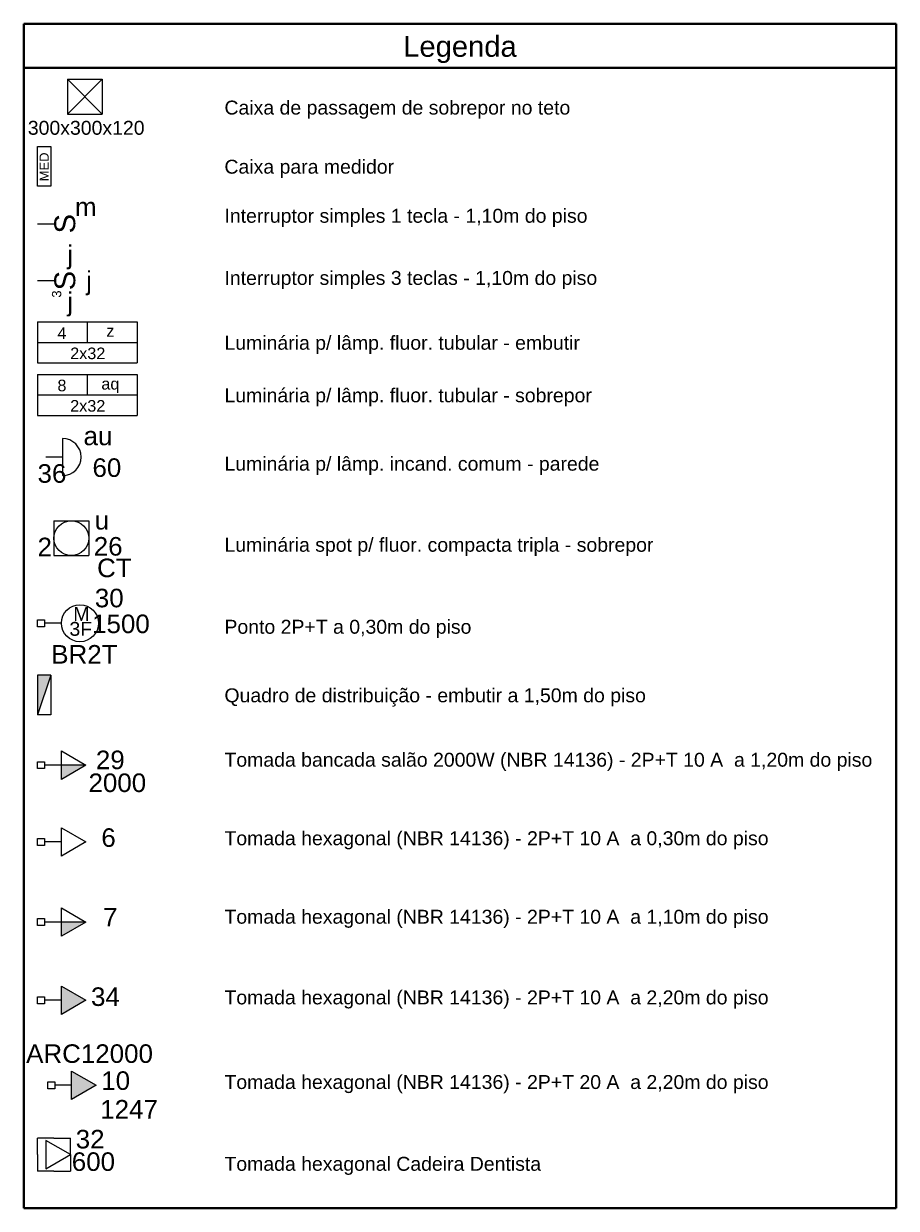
# Model space of a CAD drawing. Header units: millimetres. Extents: x -130 to 1399, y -90 to 1288.
# Drawn here: x 1385.56 to 1398.84, y 1264.49 to 1282.53 of the extents above; entities that cross this region are included whole.
import ezdxf

# ---------------------------------------------------------------- set-up
doc = ezdxf.new("R2010")
doc.units = ezdxf.units.MM
doc.header["$LTSCALE"] = 0.01
for name, color, linetype, lineweight in [('DI-Linhas do quadro', 1, 'Continuous', 30), ('DI-Textos do quadro', 7, 'Continuous', 20), ('DI-Título do quadro', 1, 'Continuous', 30), ('P-SIMBOL', 5, 'Continuous', 5)]:
    doc.layers.add(name, color=color, linetype=linetype, lineweight=lineweight)
doc.styles.add('ARIAL', font='arial.ttf')

msp = doc.modelspace()

# ---------------------------------------------------------------- hatches: boundary and pattern name
at = {"layer": 'P-SIMBOL', "linetype": 'Continuous'}
for points in [[(1385.975, 1272.608), (1385.775, 1272.608), (1385.775, 1272.007)], [(1386.137, 1271.239), (1386.512, 1271.239), (1386.137, 1271.023)], [(1386.137, 1268.85), (1386.512, 1268.85), (1386.137, 1268.634)], [(1386.137, 1267.443), (1386.512, 1267.66), (1386.137, 1267.876)], [(1386.292, 1266.149), (1386.667, 1266.366), (1386.292, 1266.582)]]:
    msp.add_hatch(color=256, dxfattribs=at).paths.add_polyline_path(points)

# ---------------------------------------------------------------- linework, layer by layer
at = {"layer": 'DI-Linhas do quadro', "linetype": 'Continuous'}
for p, q in [((1385.564, 1282.526), (1398.843, 1282.526)), ((1385.564, 1282.526), (1385.564, 1264.494)), ((1398.843, 1282.526), (1398.843, 1264.494)), ((1385.564, 1281.855), (1398.843, 1281.855)), ((1385.564, 1264.494), (1398.843, 1264.494))]:
    msp.add_line(p, q, dxfattribs=at)
at = {"layer": 'P-SIMBOL'}
for p, q in [((1386.229, 1281.679), (1386.759, 1281.679)), ((1386.229, 1281.679), (1386.229, 1281.149)), ((1386.229, 1281.679), (1386.759, 1281.149)), ((1386.759, 1281.679), (1386.229, 1281.149)), ((1386.759, 1281.679), (1386.759, 1281.149)), ((1386.229, 1281.149), (1386.759, 1281.149)), ((1386.032, 1279.476), (1385.775, 1279.476)), ((1386.032, 1278.61), (1385.775, 1278.61)), ((1385.775, 1277.986), (1385.775, 1277.363)), ((1385.775, 1277.986), (1387.292, 1277.986)), ((1386.534, 1277.675), (1386.534, 1277.986)), ((1387.292, 1277.986), (1387.292, 1277.363)), ((1385.775, 1277.675), (1387.292, 1277.675)), ((1385.775, 1277.363), (1387.292, 1277.363)), ((1385.775, 1277.187), (1385.775, 1276.564)), ((1385.775, 1277.187), (1387.292, 1277.187)), ((1386.534, 1276.876), (1386.534, 1277.187)), ((1387.292, 1277.187), (1387.292, 1276.564)), ((1385.775, 1276.876), (1387.292, 1276.876)), ((1385.775, 1276.564), (1387.292, 1276.564)), ((1386.156, 1276.212), (1386.156, 1275.647)), ((1386.156, 1275.929), (1385.899, 1275.929)), ((1386.024, 1274.959), (1386.554, 1274.959)), ((1386.024, 1274.959), (1386.024, 1274.429)), ((1386.554, 1274.959), (1386.554, 1274.429)), ((1386.024, 1274.429), (1386.554, 1274.429)), ((1385.775, 1273.347), (1385.775, 1273.453)), ((1385.775, 1273.453), (1385.881, 1273.453)), ((1385.881, 1273.453), (1385.881, 1273.347)), ((1385.881, 1273.347), (1385.775, 1273.347)), ((1386.138, 1273.4), (1385.881, 1273.4)), ((1385.975, 1272.608), (1385.775, 1272.608)), ((1385.775, 1272.608), (1385.775, 1272.007)), ((1385.975, 1272.608), (1385.775, 1272.007)), ((1385.975, 1272.608), (1385.975, 1272.007)), ((1385.975, 1272.007), (1385.775, 1272.007)), ((1386.137, 1271.456), (1386.512, 1271.239)), ((1386.137, 1271.023), (1386.137, 1271.456)), ((1385.775, 1271.186), (1385.775, 1271.292)), ((1385.775, 1271.292), (1385.881, 1271.292)), ((1385.881, 1271.292), (1385.881, 1271.186)), ((1385.881, 1271.186), (1385.775, 1271.186)), ((1386.137, 1271.239), (1385.881, 1271.239)), ((1386.512, 1271.239), (1386.137, 1271.239)), ((1386.512, 1271.239), (1386.137, 1271.023)), ((1386.137, 1270.286), (1386.512, 1270.07)), ((1386.137, 1269.853), (1386.137, 1270.286)), ((1385.775, 1270.016), (1385.775, 1270.123)), ((1385.775, 1270.123), (1385.881, 1270.123)), ((1385.881, 1270.016), (1385.775, 1270.016)), ((1385.881, 1270.123), (1385.881, 1270.016)), ((1386.137, 1270.07), (1385.881, 1270.07)), ((1386.512, 1270.07), (1386.137, 1269.853)), ((1386.137, 1269.067), (1386.512, 1268.85)), ((1386.137, 1268.634), (1386.137, 1269.067)), ((1385.775, 1268.797), (1385.775, 1268.903)), ((1385.775, 1268.903), (1385.881, 1268.903)), ((1385.881, 1268.797), (1385.775, 1268.797)), ((1385.881, 1268.903), (1385.881, 1268.797)), ((1386.137, 1268.85), (1385.881, 1268.85)), ((1386.512, 1268.85), (1386.137, 1268.85)), ((1386.512, 1268.85), (1386.137, 1268.634)), ((1386.137, 1267.443), (1386.137, 1267.876)), ((1386.137, 1267.876), (1386.512, 1267.66)), ((1385.775, 1267.607), (1385.775, 1267.713)), ((1385.775, 1267.713), (1385.881, 1267.713)), ((1385.881, 1267.713), (1385.881, 1267.607)), ((1385.881, 1267.607), (1385.775, 1267.607)), ((1386.137, 1267.66), (1385.881, 1267.66)), ((1386.512, 1267.66), (1386.137, 1267.443)), ((1386.292, 1266.582), (1386.667, 1266.366)), ((1386.292, 1266.149), (1386.292, 1266.582)), ((1385.93, 1266.313), (1385.93, 1266.419)), ((1385.93, 1266.419), (1386.036, 1266.419)), ((1386.036, 1266.419), (1386.036, 1266.313)), ((1386.036, 1266.313), (1385.93, 1266.313)), ((1386.292, 1266.366), (1386.036, 1266.366)), ((1386.667, 1266.366), (1386.292, 1266.149)), ((1385.775, 1265.311), (1385.775, 1265.561)), ((1386.025, 1265.561), (1385.775, 1265.561)), ((1385.9, 1265.528), (1385.9, 1265.095)), ((1386.275, 1265.311), (1385.9, 1265.528)), ((1386.025, 1265.561), (1386.275, 1265.561)), ((1386.275, 1265.311), (1386.275, 1265.561)), ((1385.775, 1265.311), (1385.775, 1265.061)), ((1385.9, 1265.095), (1386.275, 1265.311)), ((1386.275, 1265.311), (1386.275, 1265.061)), ((1386.025, 1265.061), (1385.775, 1265.061)), ((1386.025, 1265.061), (1386.275, 1265.061))]:
    msp.add_line(p, q, dxfattribs=at)
msp.add_lwpolyline([(1385.775, 1280.656), (1385.975, 1280.656), (1385.975, 1280.054), (1385.775, 1280.054), (1385.775, 1280.656)], dxfattribs=at)
for centre, radius in [((1386.289, 1274.694), 0.265), ((1386.42, 1273.4), 0.282)]:
    msp.add_circle(centre, radius, dxfattribs=at)
msp.add_arc((1386.156, 1275.929), 0.282, 270, 90, dxfattribs=at)

# ---------------------------------------------------------------- texts
at = {"layer": 'DI-Textos do quadro', "char_height": 0.2118, "attachment_point": 7, "line_spacing_factor": 0.798, "style": 'ARIAL'}
for s, insert, width in [('Caixa de passagem de sobrepor no teto', (1388.619, 1281.079), 9.40392), ('Caixa para medidor', (1388.619, 1280.179), 4.57488), ('Interruptor simples 1 tecla - 1,10m do piso', (1388.619, 1279.432), 10.92888), ('Interruptor simples 3 teclas - 1,10m do piso', (1388.619, 1278.486), 11.18304), ('Luminária p/ lâmp. fluor. tubular - embutir', (1388.619, 1277.499), 10.92888), ('Luminária p/ lâmp. fluor. tubular - sobrepor', (1388.619, 1276.699), 11.18304), ('Luminária p/ lâmp. incand. comum - parede', (1388.619, 1275.658), 10.42056), ('Luminária spot p/ fluor. compacta tripla - sobrepor', (1388.619, 1274.424), 12.96216), ('Ponto 2P+T a 0,30m do piso', (1388.619, 1273.176), 6.60816), ('Quadro de distribuição - embutir a 1,50m do piso', (1388.619, 1272.131), 12.19968), ('Tomada bancada salão 2000W (NBR 14136) - 2P+T 10 A  a 1,20m do piso', (1388.619, 1271.152), 17.02872), ('Tomada hexagonal (NBR 14136) - 2P+T 10 A  a 0,30m do piso', (1388.619, 1269.957), 14.48712), ('Tomada hexagonal (NBR 14136) - 2P+T 10 A  a 1,10m do piso', (1388.619, 1268.762), 14.48712), ('Tomada hexagonal (NBR 14136) - 2P+T 10 A  a 2,20m do piso', (1388.619, 1267.534), 14.48712), ('Tomada hexagonal (NBR 14136) - 2P+T 20 A  a 2,20m do piso', (1388.619, 1266.246), 14.48712), ('Tomada hexagonal Cadeira Dentista', (1388.619, 1265.001), 8.38728)]:
    msp.add_mtext(s, dxfattribs=dict(at, insert=insert, width=width))
at = {"layer": 'DI-Título do quadro', "insert": (1392.203, 1281.926), "char_height": 0.3177, "width": 2.66868, "attachment_point": 8, "line_spacing_factor": 0.798, "style": 'ARIAL'}
msp.add_mtext('Legenda', dxfattribs=at)
at = {"layer": 'P-SIMBOL', "line_spacing_factor": 0.798, "style": 'ARIAL'}
for s, insert, char_height, width, attachment_point in [('300x300x120', (1386.515, 1280.832), 0.2118, 2.79576, 8), ('m', (1386.509, 1279.596), 0.282, 0.33888, 8), ('j', (1386.271, 1278.786), 0.282, 0.33888, 8), ('j', (1386.558, 1278.391), 0.282, 0.33888, 8), ('j', (1386.271, 1278.069), 0.282, 0.33888, 8), ('4', (1386.146, 1277.727), 0.176, 0.2118, 8), ('z', (1386.883, 1277.761), 0.176, 0.2118, 8), ('2x32', (1386.539, 1277.417), 0.1765, 0.8472, 8), ('8', (1386.146, 1276.928), 0.176, 0.2118, 8), ('aq', (1386.883, 1276.903), 0.1765, 0.4236, 8), ('2x32', (1386.539, 1276.618), 0.1765, 0.8472, 8), ('au', (1386.694, 1276.106), 0.2824, 0.67776, 8), ('36', (1385.994, 1275.534), 0.2824, 0.67776, 8), ('60', (1386.83, 1275.623), 0.2824, 0.67776, 8), ('u', (1386.644, 1274.822), 0.282, 0.33888, 7), ('2', (1385.775, 1274.42), 0.282, 0.33888, 7), ('26', (1386.63, 1274.425), 0.2824, 0.67776, 7), ('CT', (1386.681, 1274.097), 0.2824, 0.67776, 7), ('30', (1386.866, 1273.638), 0.2824, 0.67776, 8), ('M', (1386.318, 1273.436), 0.212, 0.25416, 7), ('1500', (1387.044, 1273.245), 0.2824, 1.35552, 8), ('3F', (1386.26, 1273.205), 0.2118, 0.50832, 7), ('BR2T', (1386.488, 1272.785), 0.2824, 1.35552, 8), ('29', (1386.882, 1271.174), 0.2824, 0.67776, 8), ('2000', (1386.989, 1270.826), 0.2824, 1.35552, 8), ('6', (1386.855, 1269.992), 0.282, 0.33888, 8), ('7', (1386.882, 1268.784), 0.282, 0.33888, 8), ('34', (1386.808, 1267.57), 0.2824, 0.67776, 8), ('ARC12000', (1386.566, 1266.703), 0.2824, 2.71104, 8), ('10', (1386.964, 1266.292), 0.2824, 0.67776, 8), ('1247', (1387.168, 1265.86), 0.2824, 1.35552, 8), ('32', (1386.575, 1265.401), 0.2824, 0.67776, 8), ('600', (1386.625, 1265.059), 0.2824, 1.01664, 8)]:
    msp.add_mtext(s, dxfattribs=dict(at, insert=insert, char_height=char_height, width=width, attachment_point=attachment_point))
at = {"layer": 'P-SIMBOL', "rotation": 90.0002, "line_spacing_factor": 0.798, "style": 'ARIAL'}
for s, insert, char_height, width, attachment_point in [('MED', (1385.946, 1280.346), 0.1412, 0.50832, 8), ('S', (1386.353, 1279.629), 0.318, 0.38124, 9), ('S', (1386.353, 1278.763), 0.318, 0.38124, 9), ('3', (1386.137, 1278.465), 0.141, 0.16944, 9)]:
    msp.add_mtext(s, dxfattribs=dict(at, insert=insert, char_height=char_height, width=width, attachment_point=attachment_point))

doc.saveas('drawing.dxf')
